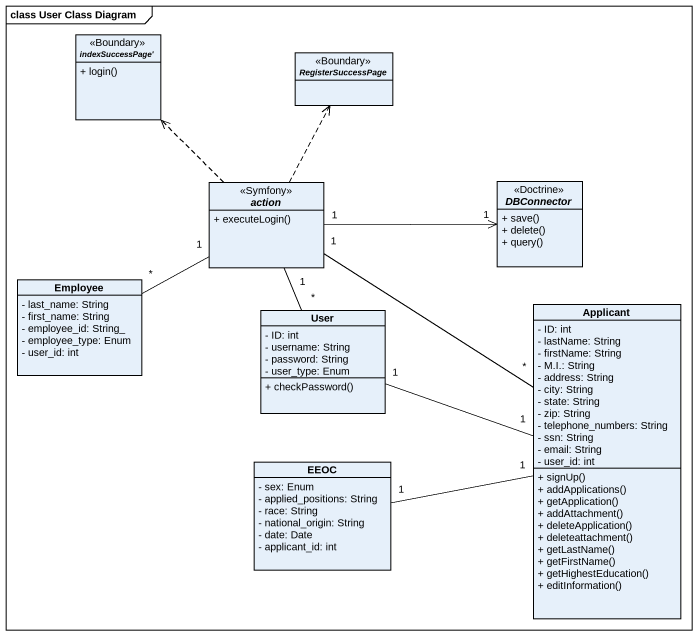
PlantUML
@startuml
mainframe class User Class Diagram
hide circle
hide empty members
skinparam classAttributeIconSize 0
interface "indexSuccessPage'" as indexSuccessPage <<Boundary>> {
  + login()
}
interface RegisterSuccessPage <<Boundary>>
interface "action" as action_ <<Symfony>> {
  + executeLogin()
}
interface DBConnector <<Doctrine>> {
  + save()
  + delete()
  + query()
}
class Employee {
  - last_name: String
  - first_name: String
  - employee_id: String_
  - employee_type: Enum
  - user_id: int
}
class User {
  - ID: int
  - username: String
  - password: String
  - user_type: Enum
  + checkPassword()
}
class Applicant {
  - ID: int
  - lastName: String
  - firstName: String
  - M.I.: String
  - address: String
  - city: String
  - state: String
  - zip: String
  - telephone_numbers: String
  - ssn: String
  - email: String
  - user_id: int
  + signUp()
  + addApplications()
  + getApplication()
  + addAttachment()
  + deleteApplication()
  + deleteattachment()
  + getLastName()
  + getFirstName()
  + getHighestEducation()
  + editInformation()
}
class EEOC {
  - sex: Enum
  - applied_positions: String
  - race: String
  - national_origin: String
  - date: Date
  - applicant_id: int
}
action_ .up.> indexSuccessPage
action_ .up.> RegisterSuccessPage
action_ "1" -right-> "1" DBConnector
action_ "1" -left- "*" Employee
action_ "1" -- "*" User
action_ "1" -- "*" Applicant
User "1" -right- "1" Applicant
EEOC "1" -right- "1" Applicant
@enduml
